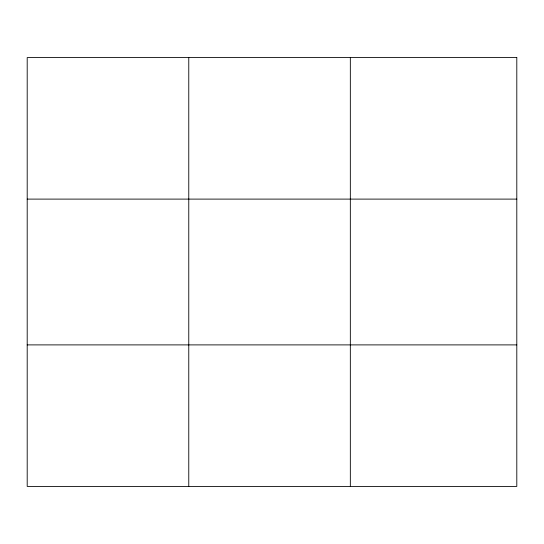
<?xml version="1.0" encoding="UTF-8"?>
<svg xmlns="http://www.w3.org/2000/svg" width="544" height="544" viewBox="0 0 544 544"><rect width="100%" height="100%" fill="white"/><g stroke="black" fill="none" stroke-linecap="round" stroke-linejoin="round"><path stroke-width="0.82" d="M188.768 57.589L188.768 486.411M350.336 57.589L350.336 486.411M27.2 199.104L516.8 199.104M27.2 344.896L516.8 344.896M516.8 57.589L516.8 486.411L27.2 486.411L27.2 57.589L516.8 57.589"/></g></svg>
